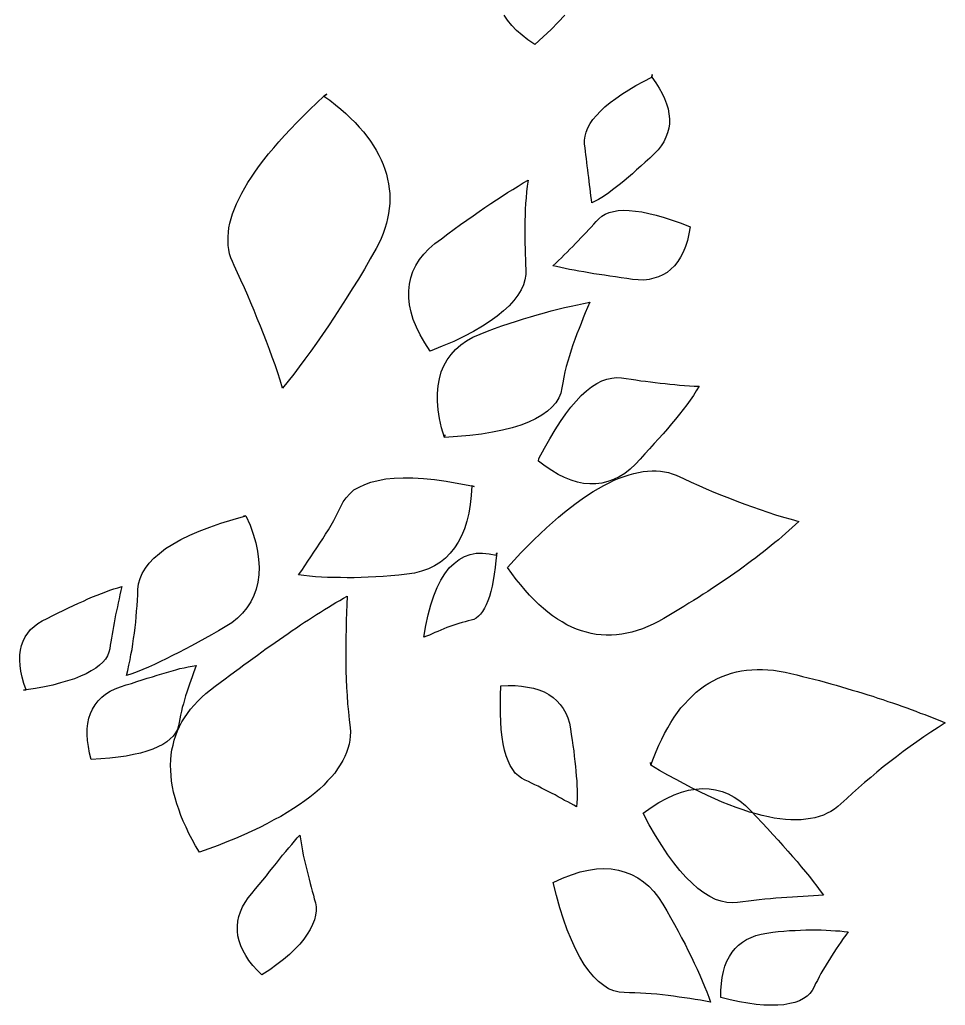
# Model space of a CAD drawing. Header units: metres. Extents: x -4.2 to 85, y -21.1 to 42.
# Drawn here: x 26.7547 to 27.0464, y 20.9157 to 21.2262 of the extents above; entities that cross this region are included whole.
import ezdxf

# ---------------------------------------------------------------- set-up
doc = ezdxf.new("R2010")
doc.units = ezdxf.units.M
doc.header["$MEASUREMENT"] = 0
doc.layers.add('XREF ÁREAS COMUNS LILAC$0$VEGET', color=8, linetype='Continuous')

# ---------------------------------------------------------------- blocks, each defined once
blk = doc.blocks.new('XREF ÁREAS COMUNS LILAC$0$ARV')
at = {"layer": 'XREF ÁREAS COMUNS LILAC$0$VEGET'}
for points in [[(-4.16531, 1.51174), (-4.16531, 1.5111), (-4.16531, 1.5111), (-4.16367, 1.5114), (-4.16207, 1.5116), (-4.16058, 1.51171), (-4.15919, 1.51171), (-4.15784, 1.51161), (-4.15655, 1.51142), (-4.1554, 1.51107), (-4.1543, 1.51068), (-4.15331, 1.51013), (-4.15236, 1.50949), (-4.15151, 1.50874), (-4.15076, 1.5079), (-4.15011, 1.50695), (-4.14951, 1.50591), (-4.14901, 1.50476), (-4.14861, 1.50347), (-4.14861, 1.50347), (-4.14811, 1.50203), (-4.14766, 1.50064), (-4.14721, 1.49929), (-4.14681, 1.49795), (-4.14641, 1.49661), (-4.146, 1.49536), (-4.14565, 1.49407), (-4.1453, 1.49288), (-4.14495, 1.49168), (-4.1447, 1.49054), (-4.1444, 1.48939), (-4.14415, 1.4883), (-4.14394, 1.48725), (-4.14374, 1.48621), (-4.14359, 1.48521), (-4.14344, 1.48422), (-4.14344, 1.48422), (-4.14439, 1.48457), (-4.14538, 1.48496), (-4.14633, 1.48531), (-4.14728, 1.48565), (-4.14822, 1.486), (-4.14917, 1.48635), (-4.15012, 1.48669), (-4.15106, 1.48699), (-4.15196, 1.48733), (-4.15291, 1.48763), (-4.1538, 1.48793), (-4.1547, 1.48822), (-4.1556, 1.48852), (-4.15649, 1.48882), (-4.15734, 1.48906), (-4.15819, 1.48931), (-4.15819, 1.48931), (-4.15898, 1.48961), (-4.15978, 1.4901), (-4.16053, 1.4907), (-4.16118, 1.49144), (-4.16183, 1.49234), (-4.16238, 1.49338), (-4.16293, 1.49458), (-4.16343, 1.49587), (-4.16383, 1.49736), (-4.16423, 1.4989), (-4.16454, 1.50065), (-4.16479, 1.50249), (-4.16504, 1.50443), (-4.1652, 1.50652), (-4.16525, 1.50876), (-4.16531, 1.5111), (-4.16531, 1.51174)], [(-4.18449, 1.49761), (-4.18449, 1.49761), (-4.18449, 1.49761), (-4.18285, 1.49781), (-4.18125, 1.49787), (-4.17971, 1.49787), (-4.17827, 1.49773), (-4.17692, 1.49753), (-4.17563, 1.49718), (-4.17438, 1.49674), (-4.17329, 1.49619), (-4.17224, 1.49555), (-4.17129, 1.49476), (-4.17044, 1.49391), (-4.16969, 1.49292), (-4.16904, 1.49187), (-4.16849, 1.49068), (-4.16809, 1.48939), (-4.16779, 1.48799), (-4.16779, 1.48799), (-4.16754, 1.48655), (-4.16734, 1.48516), (-4.16708, 1.48381), (-4.16683, 1.48247), (-4.16663, 1.48118), (-4.16643, 1.47988), (-4.16622, 1.47864), (-4.16602, 1.47744), (-4.16587, 1.47625), (-4.16572, 1.47511), (-4.16557, 1.47396), (-4.16541, 1.47287), (-4.16536, 1.47182), (-4.16526, 1.47078), (-4.16521, 1.46978), (-4.16521, 1.46879), (-4.16521, 1.46879), (-4.16605, 1.46928), (-4.1669, 1.46973), (-4.1678, 1.47022), (-4.16869, 1.47067), (-4.16954, 1.47111), (-4.17044, 1.47156), (-4.17134, 1.47201), (-4.17223, 1.47245), (-4.17318, 1.47285), (-4.17408, 1.47324), (-4.17497, 1.47364), (-4.17582, 1.47399), (-4.17672, 1.47433), (-4.17761, 1.47463), (-4.17846, 1.47493), (-4.17931, 1.47517), (-4.17931, 1.47517), (-4.18011, 1.47557), (-4.1809, 1.47616), (-4.1816, 1.47686), (-4.1822, 1.47765), (-4.18275, 1.4786), (-4.18325, 1.47969), (-4.1837, 1.48094), (-4.18405, 1.48228), (-4.18436, 1.48377), (-4.18461, 1.48536), (-4.18476, 1.48711), (-4.18487, 1.48895), (-4.18487, 1.49094), (-4.18483, 1.49303), (-4.18468, 1.49527), (-4.18449, 1.49761)], [(-4.13052, 1.45219), (-4.13052, 1.45155), (-4.13052, 1.45155), (-4.13291, 1.45089), (-4.13519, 1.45044), (-4.13738, 1.45009), (-4.13952, 1.44998), (-4.14151, 1.44998), (-4.14346, 1.45012), (-4.1453, 1.45046), (-4.14704, 1.45096), (-4.14869, 1.4516), (-4.15018, 1.45239), (-4.15158, 1.45334), (-4.15288, 1.45448), (-4.15407, 1.45572), (-4.15512, 1.45716), (-4.15602, 1.4587), (-4.15682, 1.46044), (-4.15682, 1.46044), (-4.15752, 1.46223), (-4.15827, 1.46402), (-4.15893, 1.46576), (-4.15958, 1.46755), (-4.16023, 1.46925), (-4.16088, 1.47094), (-4.16143, 1.47263), (-4.16198, 1.47427), (-4.16253, 1.47586), (-4.16304, 1.4774), (-4.16349, 1.47894), (-4.16394, 1.48049), (-4.16434, 1.48193), (-4.16469, 1.48337), (-4.16499, 1.48476), (-4.16525, 1.48611), (-4.16525, 1.48611), (-4.16405, 1.48561), (-4.16281, 1.48517), (-4.16156, 1.48472), (-4.16031, 1.48433), (-4.15907, 1.48388), (-4.15777, 1.48349), (-4.15648, 1.48314), (-4.15518, 1.48275), (-4.15389, 1.4824), (-4.15259, 1.48206), (-4.1513, 1.48176), (-4.14995, 1.48147), (-4.14866, 1.48117), (-4.14731, 1.48087), (-4.14602, 1.48063), (-4.14467, 1.48038), (-4.14467, 1.48038), (-4.14338, 1.48004), (-4.14213, 1.47949), (-4.14094, 1.4788), (-4.13979, 1.47786), (-4.13869, 1.47676), (-4.13764, 1.47542), (-4.13664, 1.47393), (-4.13569, 1.47224), (-4.13484, 1.4703), (-4.13404, 1.46821), (-4.13329, 1.46593), (-4.13259, 1.46344), (-4.13198, 1.46075), (-4.13143, 1.45792), (-4.13092, 1.45483), (-4.13052, 1.45155), (-4.13052, 1.45219)], [(-4.21077, 1.47445), (-4.21077, 1.47445), (-4.21077, 1.47445), (-4.20908, 1.47515), (-4.20743, 1.47575), (-4.20584, 1.47635), (-4.20425, 1.47685), (-4.20266, 1.47731), (-4.20117, 1.47771), (-4.19962, 1.47801), (-4.19818, 1.47831), (-4.19669, 1.47852), (-4.1953, 1.47867), (-4.1939, 1.47877), (-4.19251, 1.47877), (-4.19116, 1.47873), (-4.18987, 1.47863), (-4.18857, 1.47849), (-4.18733, 1.47824), (-4.18613, 1.47799), (-4.18494, 1.47765), (-4.18379, 1.4772), (-4.18265, 1.47676), (-4.18155, 1.47621), (-4.1805, 1.47562), (-4.17946, 1.47497), (-4.17846, 1.47423), (-4.17751, 1.47343), (-4.17656, 1.47259), (-4.17567, 1.4717), (-4.17477, 1.4707), (-4.17392, 1.46966), (-4.17312, 1.46857), (-4.17237, 1.46742), (-4.17162, 1.46618), (-4.17162, 1.46618), (-4.17092, 1.46489), (-4.17017, 1.46355), (-4.16947, 1.46225), (-4.16877, 1.46101), (-4.16807, 1.45972), (-4.16742, 1.45848), (-4.16672, 1.45723), (-4.16607, 1.45599), (-4.16542, 1.45475), (-4.16477, 1.45355), (-4.16412, 1.45236), (-4.16352, 1.45117), (-4.16292, 1.44997), (-4.16232, 1.44878), (-4.16172, 1.44764), (-4.16112, 1.44649), (-4.16057, 1.44535), (-4.16002, 1.44426), (-4.15947, 1.44311), (-4.15892, 1.44202), (-4.15842, 1.44093), (-4.15792, 1.43988), (-4.15742, 1.43879), (-4.15692, 1.43774), (-4.15647, 1.4367), (-4.15602, 1.43565), (-4.15557, 1.43461), (-4.15511, 1.43362), (-4.15471, 1.43262), (-4.15431, 1.43163), (-4.15391, 1.43063), (-4.15356, 1.42969), (-4.15356, 1.42969), (-4.1555, 1.43003), (-4.15745, 1.43037), (-4.15944, 1.43072), (-4.16148, 1.43106), (-4.16347, 1.43141), (-4.16551, 1.4317), (-4.16756, 1.43199), (-4.1696, 1.43229), (-4.17164, 1.43253), (-4.17368, 1.43277), (-4.17572, 1.43297), (-4.17771, 1.43311), (-4.17975, 1.43326), (-4.18175, 1.43335), (-4.18369, 1.43345), (-4.18563, 1.43344), (-4.18563, 1.43344), (-4.18662, 1.43354), (-4.18767, 1.43374), (-4.18867, 1.43398), (-4.18961, 1.43428), (-4.19061, 1.43473), (-4.19156, 1.43522), (-4.1925, 1.43577), (-4.1934, 1.43641), (-4.19435, 1.43716), (-4.19525, 1.43795), (-4.19614, 1.43879), (-4.19699, 1.43974), (-4.19784, 1.44078), (-4.19869, 1.44187), (-4.19954, 1.44307), (-4.20034, 1.44431), (-4.20114, 1.44565), (-4.20189, 1.44704), (-4.20269, 1.44853), (-4.20339, 1.45008), (-4.20414, 1.45172), (-4.20484, 1.45341), (-4.20549, 1.4552), (-4.20619, 1.45704), (-4.20685, 1.45893), (-4.20745, 1.46097), (-4.20805, 1.46301), (-4.20865, 1.46515), (-4.20921, 1.46739), (-4.20976, 1.46967), (-4.21026, 1.47201), (-4.21077, 1.47445)], [(-4.2428, 1.46347), (-4.2428, 1.46347), (-4.2428, 1.46347), (-4.24146, 1.46447), (-4.24016, 1.46537), (-4.23882, 1.46612), (-4.23753, 1.46672), (-4.23624, 1.46722), (-4.23499, 1.46757), (-4.2337, 1.46782), (-4.23245, 1.46793), (-4.23126, 1.46788), (-4.23006, 1.46773), (-4.22892, 1.46744), (-4.22777, 1.46704), (-4.22668, 1.4665), (-4.22558, 1.46585), (-4.22458, 1.46506), (-4.22358, 1.46416), (-4.22358, 1.46416), (-4.22264, 1.46307), (-4.22164, 1.46203), (-4.22069, 1.46099), (-4.21974, 1.45999), (-4.21879, 1.45895), (-4.21784, 1.45801), (-4.21695, 1.45701), (-4.21605, 1.45607), (-4.2152, 1.45517), (-4.21435, 1.45428), (-4.21355, 1.45339), (-4.2128, 1.45254), (-4.21206, 1.4517), (-4.21136, 1.4509), (-4.21066, 1.45016), (-4.21006, 1.44941), (-4.21006, 1.44941), (-4.211, 1.44941), (-4.212, 1.44936), (-4.213, 1.44936), (-4.21399, 1.4493), (-4.21504, 1.44925), (-4.21603, 1.44915), (-4.21703, 1.4491), (-4.21807, 1.449), (-4.21912, 1.44889), (-4.22011, 1.44879), (-4.22111, 1.44869), (-4.22215, 1.44859), (-4.22315, 1.44844), (-4.22414, 1.44833), (-4.22514, 1.44818), (-4.22608, 1.44808), (-4.22608, 1.44808), (-4.22708, 1.44793), (-4.22808, 1.44793), (-4.22907, 1.44802), (-4.23012, 1.44832), (-4.23121, 1.44876), (-4.23226, 1.44936), (-4.23336, 1.4501), (-4.2344, 1.451), (-4.2355, 1.45199), (-4.2366, 1.45318), (-4.23765, 1.45452), (-4.23875, 1.45601), (-4.2398, 1.45765), (-4.2408, 1.45944), (-4.2418, 1.46138), (-4.2428, 1.46347)], [(-4.03058, 1.41739), (-4.03098, 1.41814), (-4.03098, 1.41814), (-4.03222, 1.41684), (-4.03351, 1.41564), (-4.03475, 1.41449), (-4.036, 1.41339), (-4.03729, 1.4124), (-4.03853, 1.41145), (-4.03977, 1.4106), (-4.04101, 1.40975), (-4.04226, 1.40905), (-4.04355, 1.40835), (-4.04479, 1.40775), (-4.04599, 1.40725), (-4.04723, 1.4068), (-4.04847, 1.4064), (-4.04972, 1.40604), (-4.05091, 1.40579), (-4.05215, 1.40559), (-4.0534, 1.40549), (-4.05459, 1.40543), (-4.05579, 1.40543), (-4.05698, 1.40548), (-4.05823, 1.40563), (-4.05942, 1.40582), (-4.06057, 1.40612), (-4.06176, 1.40646), (-4.06296, 1.40686), (-4.06411, 1.4073), (-4.0653, 1.40785), (-4.06645, 1.40844), (-4.06759, 1.40909), (-4.06874, 1.40983), (-4.06989, 1.41062), (-4.06989, 1.41062), (-4.07223, 1.41246), (-4.07453, 1.41425), (-4.07672, 1.41603), (-4.07892, 1.41787), (-4.08106, 1.41966), (-4.08311, 1.42144), (-4.08515, 1.42323), (-4.0871, 1.42497), (-4.08899, 1.42671), (-4.09089, 1.42844), (-4.09263, 1.43013), (-4.09438, 1.43182), (-4.09603, 1.43346), (-4.09767, 1.43505), (-4.09917, 1.43669), (-4.10067, 1.43823), (-4.10067, 1.43823), (-4.09868, 1.43853), (-4.09674, 1.43888), (-4.09475, 1.43929), (-4.09276, 1.43969), (-4.09077, 1.44009), (-4.08878, 1.44055), (-4.08679, 1.441), (-4.0848, 1.4415), (-4.08281, 1.442), (-4.08082, 1.44251), (-4.07883, 1.44301), (-4.07689, 1.44356), (-4.07495, 1.44411), (-4.07296, 1.44467), (-4.07107, 1.44527), (-4.06913, 1.44582), (-4.06913, 1.44582), (-4.06813, 1.44612), (-4.06714, 1.44637), (-4.06614, 1.44652), (-4.0651, 1.44658), (-4.06405, 1.44658), (-4.06301, 1.44648), (-4.06196, 1.44634), (-4.06086, 1.44609), (-4.05982, 1.44579), (-4.05872, 1.4454), (-4.05758, 1.44495), (-4.05648, 1.44441), (-4.05533, 1.44376), (-4.05419, 1.44312), (-4.05299, 1.44232), (-4.05179, 1.44148), (-4.0506, 1.44059), (-4.0494, 1.4396), (-4.0482, 1.43855), (-4.04695, 1.43741), (-4.04571, 1.43622), (-4.04441, 1.43493), (-4.04316, 1.43359), (-4.04186, 1.43215), (-4.04057, 1.43066), (-4.03922, 1.42907), (-4.03787, 1.42743), (-4.03652, 1.42569), (-4.03517, 1.4239), (-4.03378, 1.42206), (-4.03238, 1.42012), (-4.03098, 1.41814), (-4.03058, 1.41739)], [(-4.13118, 1.39495), (-4.13098, 1.39554), (-4.13098, 1.39554), (-4.13327, 1.39604), (-4.13546, 1.39658), (-4.1375, 1.39722), (-4.1394, 1.39796), (-4.14114, 1.3988), (-4.14274, 1.39975), (-4.14418, 1.40079), (-4.14548, 1.40188), (-4.14663, 1.40312), (-4.14763, 1.40441), (-4.14848, 1.40581), (-4.14918, 1.40735), (-4.14968, 1.40894), (-4.15003, 1.41068), (-4.15024, 1.41247), (-4.15024, 1.41441), (-4.15024, 1.41441), (-4.15015, 1.4164), (-4.15005, 1.4183), (-4.14996, 1.42019), (-4.14981, 1.42203), (-4.14962, 1.42387), (-4.14947, 1.42562), (-4.14928, 1.42736), (-4.14903, 1.42905), (-4.14879, 1.43064), (-4.14854, 1.43224), (-4.1483, 1.43378), (-4.148, 1.43528), (-4.14771, 1.43672), (-4.14736, 1.43816), (-4.14701, 1.43951), (-4.14667, 1.4408), (-4.14667, 1.4408), (-4.14567, 1.43986), (-4.14467, 1.43897), (-4.14368, 1.43807), (-4.14268, 1.43713), (-4.14168, 1.43624), (-4.14068, 1.43539), (-4.13969, 1.4345), (-4.13869, 1.43366), (-4.13769, 1.43281), (-4.13669, 1.43197), (-4.13565, 1.43112), (-4.13465, 1.43033), (-4.1336, 1.42959), (-4.13255, 1.42884), (-4.13151, 1.4281), (-4.13046, 1.4274), (-4.13046, 1.4274), (-4.12951, 1.42656), (-4.12866, 1.42552), (-4.12791, 1.42437), (-4.12736, 1.42303), (-4.12691, 1.42154), (-4.12656, 1.41995), (-4.1264, 1.41815), (-4.1263, 1.41626), (-4.1264, 1.41417), (-4.12664, 1.41198), (-4.12698, 1.40959), (-4.12747, 1.40705), (-4.12816, 1.40441), (-4.12895, 1.40162), (-4.12989, 1.39863), (-4.13098, 1.39554), (-4.13118, 1.39495)], [(-4.14809, 1.39177), (-4.14809, 1.39177), (-4.14994, 1.39221), (-4.15163, 1.39261), (-4.15322, 1.3931), (-4.15472, 1.39355), (-4.15606, 1.39404), (-4.15731, 1.39453), (-4.15846, 1.39503), (-4.1595, 1.39557), (-4.1604, 1.39612), (-4.1612, 1.39667), (-4.1619, 1.39726), (-4.1625, 1.39781), (-4.16294, 1.3984), (-4.16329, 1.39905), (-4.16354, 1.39965), (-4.16365, 1.40029), (-4.16365, 1.40029), (-4.1637, 1.40104), (-4.1638, 1.40184), (-4.16385, 1.40258), (-4.164, 1.40338), (-4.16415, 1.40418), (-4.1643, 1.40492), (-4.16446, 1.40572), (-4.16461, 1.40651), (-4.16481, 1.40726), (-4.16501, 1.40801), (-4.16521, 1.4088), (-4.16541, 1.40955), (-4.16561, 1.41024), (-4.16581, 1.41099), (-4.16596, 1.41169), (-4.16616, 1.41238), (-4.16616, 1.41238), (-4.16337, 1.41154), (-4.16083, 1.4106), (-4.15849, 1.40961), (-4.1564, 1.40857), (-4.1545, 1.40748), (-4.15286, 1.40629), (-4.15141, 1.4051), (-4.15016, 1.40386), (-4.14922, 1.40252), (-4.14847, 1.40118), (-4.14791, 1.39973), (-4.14761, 1.39829), (-4.14751, 1.39675), (-4.1477, 1.3952), (-4.1481, 1.39361), (-4.14869, 1.39197), (-4.14809, 1.39177)], [(-4.0967, 1.401), (-4.0967, 1.401), (-4.0967, 1.401), (-4.09451, 1.40205), (-4.09242, 1.4029), (-4.09043, 1.40356), (-4.08844, 1.40406), (-4.08655, 1.40436), (-4.08476, 1.40447), (-4.08301, 1.40442), (-4.08132, 1.40418), (-4.07973, 1.40378), (-4.07823, 1.40324), (-4.07679, 1.40249), (-4.07539, 1.40155), (-4.07409, 1.40046), (-4.0729, 1.39922), (-4.07175, 1.39783), (-4.0707, 1.39624), (-4.0707, 1.39624), (-4.06975, 1.39445), (-4.0688, 1.39271), (-4.06785, 1.39097), (-4.06695, 1.38928), (-4.0661, 1.38759), (-4.06525, 1.38595), (-4.06445, 1.3843), (-4.06365, 1.38276), (-4.0629, 1.38117), (-4.06215, 1.37968), (-4.06145, 1.37819), (-4.0608, 1.37675), (-4.0602, 1.37531), (-4.05959, 1.37396), (-4.05899, 1.37262), (-4.05849, 1.37133), (-4.05849, 1.37133), (-4.05989, 1.37172), (-4.06128, 1.37207), (-4.06268, 1.37241), (-4.06407, 1.37271), (-4.06552, 1.373), (-4.06691, 1.37325), (-4.06826, 1.37349), (-4.06965, 1.37374), (-4.07104, 1.37393), (-4.07239, 1.37408), (-4.07373, 1.37428), (-4.07508, 1.37442), (-4.07637, 1.37457), (-4.07767, 1.37467), (-4.07891, 1.37481), (-4.08016, 1.37491), (-4.08016, 1.37491), (-4.08135, 1.3751), (-4.0826, 1.3755), (-4.08379, 1.37604), (-4.08494, 1.37679), (-4.08614, 1.37778), (-4.08728, 1.37892), (-4.08838, 1.38022), (-4.08943, 1.38176), (-4.09053, 1.3835), (-4.09153, 1.38538), (-4.09248, 1.38747), (-4.09343, 1.38981), (-4.09433, 1.3923), (-4.09519, 1.39498), (-4.09594, 1.39792), (-4.0967, 1.401)], [(-4.1176, 1.40035), (-4.1182, 1.40055), (-4.1182, 1.40055), (-4.11576, 1.40091), (-4.11347, 1.40106), (-4.11128, 1.40112), (-4.10919, 1.40097), (-4.10725, 1.40073), (-4.10545, 1.40028), (-4.10376, 1.39974), (-4.10217, 1.39905), (-4.10077, 1.39821), (-4.09942, 1.39721), (-4.09828, 1.39607), (-4.09723, 1.39478), (-4.09628, 1.39339), (-4.09548, 1.39185), (-4.09483, 1.39016), (-4.09433, 1.38831), (-4.09433, 1.38831), (-4.09387, 1.38642), (-4.09347, 1.38458), (-4.09307, 1.38269), (-4.09271, 1.38085), (-4.09236, 1.37901), (-4.09206, 1.37722), (-4.09181, 1.37543), (-4.09155, 1.37369), (-4.0913, 1.37189), (-4.0911, 1.3702), (-4.09094, 1.36851), (-4.09074, 1.36682), (-4.09064, 1.36518), (-4.09048, 1.36358), (-4.09043, 1.36204), (-4.09033, 1.3605), (-4.09033, 1.3605), (-4.09152, 1.36119), (-4.09272, 1.36194), (-4.09391, 1.36263), (-4.09516, 1.36332), (-4.09636, 1.36402), (-4.0976, 1.36471), (-4.09885, 1.36541), (-4.1001, 1.36605), (-4.10134, 1.36669), (-4.10264, 1.36729), (-4.10388, 1.36788), (-4.10513, 1.36843), (-4.10642, 1.36892), (-4.10767, 1.36937), (-4.10897, 1.36981), (-4.11021, 1.37021), (-4.11021, 1.37021), (-4.11146, 1.3707), (-4.11255, 1.37135), (-4.1136, 1.37224), (-4.11455, 1.37333), (-4.1154, 1.37457), (-4.11615, 1.37607), (-4.1168, 1.37771), (-4.1174, 1.37955), (-4.11785, 1.38154), (-4.11821, 1.38373), (-4.11846, 1.38612), (-4.11862, 1.38865), (-4.11867, 1.39139), (-4.11863, 1.39428), (-4.11844, 1.39732), (-4.1182, 1.40055), (-4.1176, 1.40035)], [(-4.18066, 1.39531), (-4.18066, 1.39531), (-4.18066, 1.39531), (-4.1808, 1.39357), (-4.18105, 1.39187), (-4.18139, 1.39028), (-4.18184, 1.38884), (-4.18233, 1.38744), (-4.18293, 1.3862), (-4.18362, 1.385), (-4.18441, 1.38395), (-4.18526, 1.383), (-4.1862, 1.38221), (-4.1872, 1.38151), (-4.18829, 1.38091), (-4.18948, 1.38046), (-4.19073, 1.3801), (-4.19207, 1.3799), (-4.19346, 1.37985), (-4.19346, 1.37985), (-4.19491, 1.37984), (-4.1963, 1.37984), (-4.19765, 1.37984), (-4.19899, 1.37983), (-4.20028, 1.37988), (-4.20158, 1.37988), (-4.20282, 1.37993), (-4.20402, 1.37997), (-4.20521, 1.38007), (-4.20636, 1.38012), (-4.2075, 1.38021), (-4.2086, 1.38036), (-4.20964, 1.38051), (-4.21069, 1.38065), (-4.21169, 1.38085), (-4.21268, 1.3811), (-4.21268, 1.3811), (-4.21218, 1.38169), (-4.21169, 1.38234), (-4.21119, 1.38304), (-4.2107, 1.38374), (-4.21015, 1.38444), (-4.2096, 1.38519), (-4.20906, 1.38588), (-4.20851, 1.38668), (-4.20802, 1.38743), (-4.20747, 1.38818), (-4.20693, 1.38893), (-4.20638, 1.38967), (-4.20588, 1.39047), (-4.20539, 1.39122), (-4.20489, 1.39192), (-4.2044, 1.39266), (-4.2044, 1.39266), (-4.20385, 1.39346), (-4.20316, 1.39416), (-4.20236, 1.39481), (-4.20142, 1.39531), (-4.20032, 1.39576), (-4.19913, 1.39611), (-4.19783, 1.39641), (-4.19639, 1.39662), (-4.1948, 1.39672), (-4.19316, 1.39677), (-4.19131, 1.39673), (-4.18942, 1.39658), (-4.18738, 1.39639), (-4.18524, 1.3961), (-4.183, 1.39575), (-4.18066, 1.39531)], [(-4.23032, 1.38932), (-4.23032, 1.38932), (-4.23032, 1.38932), (-4.22957, 1.38693), (-4.22907, 1.38464), (-4.22866, 1.38245), (-4.22851, 1.38036), (-4.2285, 1.37837), (-4.22865, 1.37653), (-4.22899, 1.37473), (-4.22954, 1.37304), (-4.23023, 1.37145), (-4.23107, 1.37), (-4.23206, 1.3686), (-4.23321, 1.36736), (-4.2345, 1.36621), (-4.23599, 1.36516), (-4.23758, 1.36421), (-4.23932, 1.36341), (-4.23932, 1.36341), (-4.24111, 1.36266), (-4.2429, 1.36196), (-4.24469, 1.36126), (-4.24643, 1.36061), (-4.24817, 1.36), (-4.24986, 1.35935), (-4.25155, 1.3588), (-4.2532, 1.35825), (-4.25479, 1.35775), (-4.25638, 1.3573), (-4.25787, 1.35684), (-4.25936, 1.35644), (-4.26081, 1.35604), (-4.2622, 1.35569), (-4.26354, 1.35539), (-4.26484, 1.35514), (-4.26484, 1.35514), (-4.26444, 1.35633), (-4.26405, 1.35753), (-4.26365, 1.35877), (-4.26326, 1.36002), (-4.26286, 1.36131), (-4.26252, 1.36261), (-4.26212, 1.36395), (-4.26177, 1.36525), (-4.26143, 1.36659), (-4.26108, 1.36794), (-4.26079, 1.36928), (-4.26049, 1.37058), (-4.26025, 1.37192), (-4.26, 1.37322), (-4.25976, 1.37451), (-4.25956, 1.37581), (-4.25956, 1.37581), (-4.25926, 1.37705), (-4.25877, 1.3783), (-4.25808, 1.37949), (-4.25713, 1.38059), (-4.25599, 1.38169), (-4.25465, 1.38269), (-4.25306, 1.38369), (-4.25132, 1.38459), (-4.24938, 1.38544), (-4.24719, 1.38619), (-4.24485, 1.38689), (-4.24232, 1.38755), (-4.23958, 1.3881), (-4.23669, 1.3886), (-4.23361, 1.38901), (-4.23032, 1.38932)], [(-4.15202, 1.38962), (-4.15202, 1.38962), (-4.15047, 1.38773), (-4.14898, 1.38589), (-4.14758, 1.38405), (-4.14623, 1.38227), (-4.14498, 1.38053), (-4.14378, 1.37879), (-4.14263, 1.3771), (-4.14153, 1.37546), (-4.14053, 1.37382), (-4.13963, 1.37223), (-4.13874, 1.37069), (-4.13793, 1.36914), (-4.13718, 1.36765), (-4.13653, 1.36616), (-4.13593, 1.36477), (-4.13538, 1.36338), (-4.13493, 1.36198), (-4.13448, 1.36064), (-4.13418, 1.35935), (-4.13388, 1.3581), (-4.13367, 1.35686), (-4.13352, 1.35566), (-4.13342, 1.35447), (-4.13337, 1.35333), (-4.13341, 1.35223), (-4.13351, 1.35113), (-4.13366, 1.35014), (-4.1339, 1.34909), (-4.13415, 1.34815), (-4.1345, 1.3472), (-4.13494, 1.3463), (-4.13539, 1.34541), (-4.13539, 1.34541), (-4.13648, 1.34371), (-4.13757, 1.34202), (-4.13866, 1.34027), (-4.13975, 1.33853), (-4.14079, 1.33678), (-4.14183, 1.33504), (-4.14283, 1.33324), (-4.14382, 1.3315), (-4.14481, 1.3297), (-4.14575, 1.32791), (-4.14664, 1.32611), (-4.14758, 1.32432), (-4.14843, 1.32253), (-4.14927, 1.32073), (-4.15006, 1.31894), (-4.15085, 1.31714), (-4.15085, 1.31714), (-4.1515, 1.31804), (-4.1521, 1.31893), (-4.15275, 1.31983), (-4.15335, 1.32077), (-4.15395, 1.32172), (-4.1546, 1.32271), (-4.1552, 1.3237), (-4.1558, 1.3247), (-4.15645, 1.32574), (-4.15705, 1.32679), (-4.15765, 1.32783), (-4.15825, 1.32887), (-4.15885, 1.32997), (-4.15945, 1.33106), (-4.16005, 1.3322), (-4.16065, 1.33335), (-4.16125, 1.33449), (-4.16185, 1.33564), (-4.1624, 1.33683), (-4.163, 1.33802), (-4.1636, 1.33922), (-4.16415, 1.34046), (-4.16475, 1.3417), (-4.1653, 1.34294), (-4.1659, 1.34419), (-4.16645, 1.34548), (-4.167, 1.34672), (-4.1676, 1.34802), (-4.16815, 1.34936), (-4.1687, 1.35065), (-4.16925, 1.35199), (-4.16981, 1.35334), (-4.16981, 1.35334), (-4.17036, 1.35473), (-4.17086, 1.35612), (-4.17126, 1.35752), (-4.17161, 1.35886), (-4.17186, 1.3602), (-4.17206, 1.36155), (-4.17217, 1.36284), (-4.17222, 1.36413), (-4.17217, 1.36543), (-4.17208, 1.36667), (-4.17193, 1.36792), (-4.17168, 1.36911), (-4.17139, 1.37031), (-4.17099, 1.3715), (-4.17055, 1.37265), (-4.17, 1.3738), (-4.16941, 1.37494), (-4.16876, 1.37604), (-4.16802, 1.37714), (-4.16718, 1.37823), (-4.16633, 1.37928), (-4.16539, 1.38033), (-4.16435, 1.38133), (-4.16325, 1.38232), (-4.16211, 1.38332), (-4.16087, 1.38427), (-4.15958, 1.38522), (-4.15819, 1.38612), (-4.15674, 1.38702), (-4.15525, 1.38792), (-4.15366, 1.38877), (-4.15202, 1.38962)], [(-4.12661, 1.37823), (-4.12661, 1.37823), (-4.12431, 1.37654), (-4.12217, 1.37491), (-4.12017, 1.37332), (-4.11833, 1.37173), (-4.11668, 1.37019), (-4.11523, 1.3687), (-4.11389, 1.36721), (-4.11274, 1.36577), (-4.11179, 1.36433), (-4.11099, 1.36294), (-4.11034, 1.36159), (-4.10989, 1.3603), (-4.10964, 1.35901), (-4.10953, 1.35776), (-4.10958, 1.35657), (-4.10983, 1.35537), (-4.10983, 1.35537), (-4.11017, 1.35423), (-4.11047, 1.35308), (-4.11081, 1.35194), (-4.11116, 1.35079), (-4.11146, 1.3496), (-4.1118, 1.34845), (-4.1121, 1.3473), (-4.11239, 1.34616), (-4.11269, 1.34496), (-4.11298, 1.34382), (-4.11328, 1.34262), (-4.11358, 1.34148), (-4.11382, 1.34028), (-4.11407, 1.33909), (-4.11431, 1.33794), (-4.11451, 1.33674), (-4.11451, 1.33674), (-4.11556, 1.33759), (-4.11656, 1.33843), (-4.1176, 1.33938), (-4.1186, 1.34037), (-4.11965, 1.34141), (-4.12065, 1.34245), (-4.1217, 1.3436), (-4.12274, 1.34474), (-4.12379, 1.34593), (-4.12484, 1.34717), (-4.12589, 1.34842), (-4.12694, 1.34966), (-4.12803, 1.35095), (-4.12913, 1.35229), (-4.13023, 1.35358), (-4.13133, 1.35492), (-4.13133, 1.35492), (-4.13233, 1.35636), (-4.13318, 1.35786), (-4.13383, 1.3593), (-4.13428, 1.36079), (-4.13458, 1.36223), (-4.13474, 1.36373), (-4.13474, 1.36522), (-4.13454, 1.36671), (-4.1342, 1.36821), (-4.13366, 1.36965), (-4.13296, 1.37115), (-4.13212, 1.37264), (-4.13113, 1.37409), (-4.12999, 1.37554), (-4.12869, 1.37698), (-4.12721, 1.37843), (-4.12661, 1.37823)], [(-4.02567, 1.36502), (-4.02567, 1.36502), (-4.02567, 1.36502), (-4.02433, 1.36652), (-4.02299, 1.36781), (-4.02165, 1.36901), (-4.02026, 1.36996), (-4.01886, 1.37081), (-4.01752, 1.37146)], [(-4.01953, 1.35672), (-4.02103, 1.35856), (-4.02257, 1.36055), (-4.02412, 1.36268), (-4.02567, 1.36502)], [(-4.07543, 1.33345), (-4.07543, 1.33345), (-4.07543, 1.33345), (-4.07707, 1.334), (-4.07861, 1.33459), (-4.08001, 1.33528), (-4.08131, 1.33603), (-4.08245, 1.33682), (-4.08345, 1.33767), (-4.08435, 1.33861), (-4.08505, 1.3396), (-4.0857, 1.34065), (-4.08615, 1.34174), (-4.0865, 1.34289), (-4.0867, 1.34403), (-4.0868, 1.34527), (-4.08676, 1.34657), (-4.08656, 1.34791), (-4.08622, 1.34926), (-4.08622, 1.34926), (-4.08582, 1.35065), (-4.08543, 1.352), (-4.08503, 1.35334), (-4.08464, 1.35469), (-4.08424, 1.35598), (-4.08385, 1.35728), (-4.0835, 1.35852), (-4.08311, 1.35972), (-4.08271, 1.36091), (-4.08236, 1.36211), (-4.08197, 1.36321), (-4.08162, 1.3643), (-4.08123, 1.36535), (-4.08088, 1.36634), (-4.08049, 1.36734), (-4.08014, 1.36824), (-4.08014, 1.36824), (-4.07959, 1.36744), (-4.07904, 1.36665), (-4.07849, 1.36585), (-4.07789, 1.36506), (-4.07734, 1.36426), (-4.07674, 1.36352), (-4.07614, 1.36272), (-4.07554, 1.36198), (-4.07495, 1.36118), (-4.07435, 1.36044), (-4.0738, 1.35969), (-4.0732, 1.35895), (-4.0726, 1.35825), (-4.07205, 1.35756), (-4.07145, 1.35686), (-4.0709, 1.35616), (-4.0709, 1.35616), (-4.0703, 1.35542), (-4.0698, 1.35462), (-4.0694, 1.35368), (-4.06915, 1.35268), (-4.069, 1.35159), (-4.069, 1.35039), (-4.06909, 1.3491), (-4.06934, 1.34776), (-4.06968, 1.34626), (-4.07013, 1.34472), (-4.07072, 1.34307), (-4.07141, 1.34133), (-4.07225, 1.33949), (-4.0732, 1.33759), (-4.07424, 1.33555), (-4.07543, 1.33345)], [(-4.21653, 1.36506), (-4.21653, 1.36506), (-4.21653, 1.36506), (-4.21543, 1.36292), (-4.21447, 1.36083), (-4.21372, 1.35884), (-4.21312, 1.3569), (-4.21272, 1.35501), (-4.21251, 1.35322), (-4.21246, 1.35143), (-4.21256, 1.34979), (-4.21285, 1.34814), (-4.2133, 1.3466), (-4.21394, 1.3451), (-4.21473, 1.34371), (-4.21572, 1.34236), (-4.21687, 1.34106), (-4.21816, 1.33987), (-4.21965, 1.33877), (-4.21965, 1.33877), (-4.22134, 1.33757), (-4.22298, 1.33642), (-4.22457, 1.33527), (-4.22616, 1.33417), (-4.2277, 1.33312), (-4.22924, 1.33212), (-4.23073, 1.33112), (-4.23217, 1.33018), (-4.23361, 1.32923), (-4.235, 1.32838), (-4.23635, 1.32753), (-4.23769, 1.32673), (-4.23898, 1.32598), (-4.24027, 1.32528), (-4.24152, 1.32458), (-4.24271, 1.32398), (-4.24271, 1.32398), (-4.24261, 1.32517), (-4.24247, 1.32642), (-4.24237, 1.32771), (-4.24227, 1.32896), (-4.24218, 1.3303), (-4.24208, 1.33159), (-4.24198, 1.33294), (-4.24189, 1.33428), (-4.24179, 1.33568), (-4.24175, 1.33702), (-4.24165, 1.33837), (-4.2416, 1.33976), (-4.24156, 1.3411), (-4.24156, 1.34245), (-4.24151, 1.34379), (-4.24152, 1.34514), (-4.24152, 1.34514), (-4.24142, 1.34648), (-4.24112, 1.34778), (-4.24063, 1.34912), (-4.23999, 1.35042), (-4.23909, 1.35171), (-4.238, 1.35301), (-4.23676, 1.35431), (-4.23527, 1.35555), (-4.23363, 1.3568), (-4.23174, 1.35805), (-4.2297, 1.3593), (-4.22747, 1.3605), (-4.22503, 1.36165), (-4.22239, 1.3628), (-4.21956, 1.36396), (-4.21653, 1.36506)], [(-4.20447, 1.3615), (-4.20512, 1.3615), (-4.20512, 1.3615), (-4.20352, 1.36066), (-4.20198, 1.35977), (-4.20053, 1.35892), (-4.19914, 1.35798), (-4.19784, 1.35709), (-4.19659, 1.35615), (-4.1954, 1.3552), (-4.19425, 1.35421), (-4.1932, 1.35322), (-4.1922, 1.35222), (-4.1913, 1.35118), (-4.19046, 1.35014), (-4.18966, 1.34904), (-4.18891, 1.348), (-4.18826, 1.34686), (-4.18766, 1.34576), (-4.18716, 1.34462), (-4.18671, 1.34348), (-4.1863, 1.34233), (-4.18595, 1.34114), (-4.1857, 1.33994), (-4.1855, 1.3387), (-4.18535, 1.33746), (-4.18529, 1.33621), (-4.18529, 1.33497), (-4.18534, 1.33367), (-4.18548, 1.33238), (-4.18568, 1.33108), (-4.18593, 1.32974), (-4.18622, 1.32839), (-4.18662, 1.32705), (-4.18706, 1.32565), (-4.18706, 1.32565), (-4.18761, 1.32426), (-4.18815, 1.32291), (-4.18869, 1.32157), (-4.18924, 1.32022), (-4.18978, 1.31888), (-4.19033, 1.31753), (-4.19092, 1.31624), (-4.19147, 1.31494), (-4.19201, 1.31365), (-4.1926, 1.3124), (-4.19315, 1.31115), (-4.19374, 1.30991), (-4.19429, 1.30866), (-4.19488, 1.30747), (-4.19543, 1.30627), (-4.19597, 1.30507), (-4.19657, 1.30393), (-4.19711, 1.30278), (-4.19771, 1.30164), (-4.19825, 1.30054), (-4.19884, 1.29939), (-4.19939, 1.29835), (-4.19998, 1.29725), (-4.20053, 1.2962), (-4.20107, 1.29516), (-4.20167, 1.29416), (-4.20221, 1.29311), (-4.20276, 1.29217), (-4.20331, 1.29117), (-4.20385, 1.29022), (-4.2044, 1.28927), (-4.20494, 1.28838), (-4.20494, 1.28838), (-4.20579, 1.29027), (-4.20669, 1.29221), (-4.20759, 1.2941), (-4.20854, 1.29593), (-4.20949, 1.29777), (-4.21049, 1.29961), (-4.21149, 1.3014), (-4.21249, 1.30319), (-4.21354, 1.30498), (-4.21459, 1.30672), (-4.21564, 1.30841), (-4.21669, 1.3101), (-4.21779, 1.31174), (-4.21889, 1.31338), (-4.21994, 1.31497), (-4.22104, 1.31656), (-4.22104, 1.31656), (-4.22159, 1.31741), (-4.22209, 1.3183), (-4.22254, 1.31925), (-4.22289, 1.32024), (-4.22319, 1.32124), (-4.22339, 1.32228), (-4.22354, 1.32338), (-4.2236, 1.32447), (-4.2236, 1.32567), (-4.22355, 1.32681), (-4.22341, 1.32806), (-4.22321, 1.3293), (-4.22296, 1.3306), (-4.22262, 1.33194), (-4.22222, 1.33329), (-4.22173, 1.33468), (-4.22118, 1.33613), (-4.22059, 1.33757), (-4.2199, 1.33912), (-4.21915, 1.34061), (-4.21836, 1.34221), (-4.21747, 1.3438), (-4.21653, 1.3454), (-4.21554, 1.34709), (-4.21445, 1.34879), (-4.2133, 1.35048), (-4.21211, 1.35228), (-4.21082, 1.35402), (-4.20948, 1.35587), (-4.2081, 1.35771), (-4.20666, 1.35961), (-4.20512, 1.3615), (-4.20447, 1.3615)], [(-4.03706, 1.33744), (-4.03765, 1.33764), (-4.03765, 1.33764), (-4.03915, 1.33689), (-4.04059, 1.33624), (-4.04198, 1.33569), (-4.04332, 1.33529), (-4.04467, 1.33498), (-4.04596, 1.33478), (-4.0472, 1.33473), (-4.0484, 1.33478), (-4.04959, 1.33497), (-4.05069, 1.33527), (-4.05179, 1.33571), (-4.05278, 1.33626), (-4.05378, 1.3369), (-4.05473, 1.3377), (-4.05558, 1.33864), (-4.05643, 1.33968), (-4.05643, 1.33968), (-4.05728, 1.34093), (-4.05812, 1.34217), (-4.05897, 1.34336), (-4.05972, 1.34455), (-4.06052, 1.3457), (-4.06122, 1.34679), (-4.06192, 1.34793), (-4.06257, 1.34898), (-4.06317, 1.35002), (-4.06377, 1.35107), (-4.06432, 1.35206), (-4.06477, 1.35301), (-4.06522, 1.35395), (-4.06562, 1.35484), (-4.06592, 1.35569), (-4.06622, 1.35654), (-4.06622, 1.35654), (-4.06533, 1.35654), (-4.06448, 1.35654), (-4.06354, 1.35654), (-4.06264, 1.35649), (-4.06174, 1.3565), (-4.0608, 1.3565), (-4.0599, 1.35645), (-4.05896, 1.35645), (-4.05801, 1.35641), (-4.05706, 1.35641), (-4.05617, 1.35641), (-4.05522, 1.35636), (-4.05433, 1.35637), (-4.05343, 1.35637), (-4.05253, 1.35632), (-4.05164, 1.35632), (-4.05164, 1.35632), (-4.05064, 1.35623), (-4.0497, 1.35593), (-4.04875, 1.35553), (-4.0478, 1.35499), (-4.04685, 1.35429), (-4.04596, 1.35345), (-4.04506, 1.35246), (-4.04416, 1.35131), (-4.04326, 1.35007), (-4.04241, 1.34868), (-4.04161, 1.34714), (-4.04076, 1.3455), (-4.03996, 1.34371), (-4.03916, 1.34182), (-4.03841, 1.33978), (-4.03765, 1.33764), (-4.03706, 1.33744)], [(-4.26408, 1.3525), (-4.26408, 1.3525), (-4.26408, 1.3525), (-4.26234, 1.3522), (-4.2607, 1.35186), (-4.2592, 1.35147), (-4.25781, 1.35092), (-4.25656, 1.35038), (-4.25542, 1.34973), (-4.25437, 1.34899), (-4.25342, 1.34819), (-4.25262, 1.3473), (-4.25192, 1.34636), (-4.25132, 1.34531), (-4.25082, 1.34422), (-4.25047, 1.34302), (-4.25017, 1.34178), (-4.25002, 1.34044), (-4.24996, 1.33904), (-4.24996, 1.33904), (-4.24996, 1.3376), (-4.25001, 1.33621), (-4.25005, 1.33481), (-4.25015, 1.33342), (-4.2503, 1.33207), (-4.25039, 1.33073), (-4.25054, 1.32943), (-4.25073, 1.32814), (-4.25088, 1.32689), (-4.25108, 1.3257), (-4.25132, 1.3245), (-4.25152, 1.32336), (-4.25177, 1.32226), (-4.25196, 1.32117), (-4.25221, 1.32017), (-4.25245, 1.31917), (-4.25245, 1.31917), (-4.2532, 1.31987), (-4.2539, 1.32062), (-4.2547, 1.32131), (-4.25545, 1.32201), (-4.2562, 1.3227), (-4.25699, 1.3234), (-4.25779, 1.32409), (-4.25854, 1.32474), (-4.25934, 1.32538), (-4.26014, 1.32603), (-4.26094, 1.32667), (-4.26168, 1.32727), (-4.26243, 1.32781), (-4.26323, 1.32836), (-4.26393, 1.3289), (-4.26468, 1.3294), (-4.26468, 1.3294), (-4.26547, 1.32995), (-4.26617, 1.33064), (-4.26672, 1.33144), (-4.26717, 1.33238), (-4.26757, 1.33342), (-4.26782, 1.33462), (-4.26793, 1.33591), (-4.26798, 1.33736), (-4.26788, 1.33885), (-4.26769, 1.34049), (-4.26739, 1.34224), (-4.26695, 1.34408), (-4.26641, 1.34607), (-4.26577, 1.34811), (-4.26497, 1.35026), (-4.26408, 1.3525)]]:
    blk.add_lwpolyline(points, dxfattribs=at)

msp = doc.modelspace()

# ---------------------------------------------------------------- block references
at = {"layer": 'XREF ÁREAS COMUNS LILAC$0$VEGET', "lineweight": 0, "xscale": 1.281466925158887, "yscale": 1.281466925154745, "zscale": 1.281466925154567, "rotation": 98.03659132529143}
msp.add_blockref('XREF ÁREAS COMUNS LILAC$0$ARV', (27.9279, 26.57106), dxfattribs=at)

doc.saveas('drawing.dxf')
